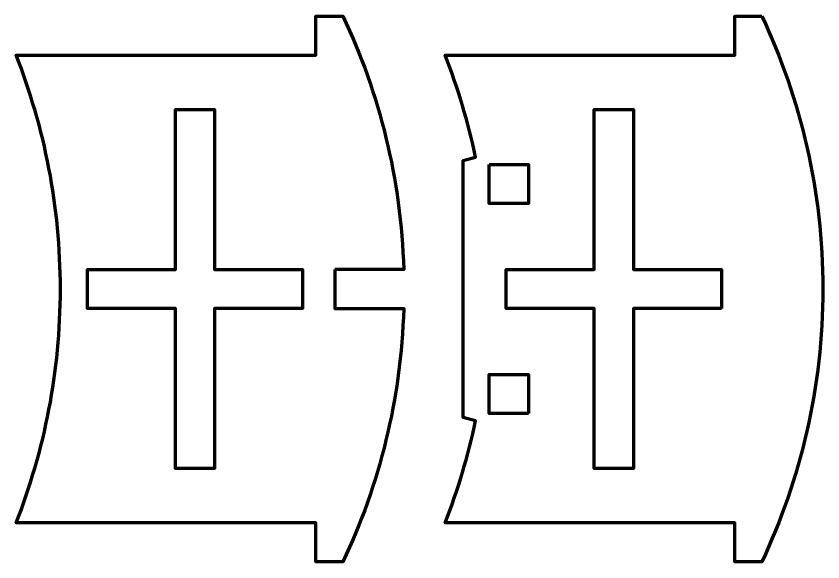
# Model space of a CAD drawing. Header units: inches. Extents: x 247 to 2765, y -1897 to -1110.
# Drawn here: x 911.7 to 973.5, y -1244.6 to -1202.8 of the extents above; entities that cross this region are included whole.
import ezdxf

# ---------------------------------------------------------------- set-up
doc = ezdxf.new("R2010")
doc.units = ezdxf.units.IN
doc.header["$MEASUREMENT"] = 0
doc.layers.add('Layer 1', color=7, linetype='Continuous')

msp = doc.modelspace()

# ---------------------------------------------------------------- linework, layer by layer
at = {"layer": 'Layer 1', "color": 18, "lineweight": 70, "true_color": 0x010101}
for points in [[(933.626, -1225.216), (926.884, -1225.216), (926.884, -1237.453), (923.885, -1237.453), (923.885, -1225.216), (917.142, -1225.216), (917.142, -1222.217), (923.885, -1222.217), (923.885, -1209.98), (926.884, -1209.98), (926.884, -1222.217), (933.627, -1222.217), (933.626, -1225.216), (933.626, -1225.216)], [(965.723, -1225.216), (958.981, -1225.216), (958.981, -1237.453), (955.981, -1237.453), (955.981, -1225.216), (949.239, -1225.216), (949.239, -1222.216), (955.981, -1222.216), (955.981, -1209.979), (958.981, -1209.979), (958.981, -1222.216), (965.723, -1222.216), (965.723, -1225.216)], [(947.941, -1214.178), (950.941, -1214.178), (950.941, -1217.178), (947.941, -1217.178), (947.941, -1214.178)], [(950.94, -1233.254), (947.94, -1233.254), (947.94, -1230.254), (950.94, -1230.254), (950.94, -1233.254)]]:
    msp.add_lwpolyline(points, dxfattribs=at)
for points in [[(936.117, -1222.216), (936.117, -1222.216), (941.384, -1222.216), (941.384, -1222.216), (941.174, -1215.292), (939.525, -1208.73), (936.722, -1202.82), (936.722, -1202.82), (934.653, -1202.82), (934.653, -1202.82), (934.653, -1202.82), (934.653, -1205.82), (934.653, -1205.82), (934.653, -1205.82), (911.684, -1205.82), (911.684, -1205.82), (913.873, -1211.361), (915.076, -1217.398), (915.076, -1223.716), (915.076, -1230.035), (913.873, -1236.072), (911.684, -1241.613), (911.684, -1241.613), (934.653, -1241.613), (934.653, -1241.613), (934.653, -1241.613), (934.653, -1244.613), (934.653, -1244.613), (934.653, -1244.613), (936.722, -1244.613), (936.722, -1244.613), (939.524, -1238.702), (941.174, -1232.14), (941.384, -1225.217), (941.384, -1225.217), (936.117, -1225.217), (936.117, -1225.217), (936.117, -1225.217), (936.117, -1222.216), (936.117, -1222.216)], [(968.815, -1202.819), (968.815, -1202.819), (966.747, -1202.819), (966.747, -1202.819), (966.747, -1202.819), (966.747, -1205.82), (966.747, -1205.82), (966.747, -1205.82), (944.548, -1205.82), (944.548, -1205.82), (945.539, -1208.325), (946.323, -1210.93), (946.891, -1213.618), (946.891, -1213.618), (945.941, -1213.885), (945.941, -1213.885), (945.941, -1213.885), (945.941, -1233.546), (945.941, -1233.546), (945.941, -1233.546), (946.891, -1233.813), (946.891, -1233.813), (946.324, -1236.501), (945.539, -1239.108), (944.549, -1241.612), (944.549, -1241.612), (966.747, -1241.612), (966.747, -1241.612), (966.747, -1241.612), (966.747, -1244.612), (966.747, -1244.612), (966.747, -1244.612), (968.816, -1244.612), (968.816, -1244.612), (971.819, -1238.276), (973.501, -1231.192), (973.501, -1223.715), (973.501, -1216.238), (971.819, -1209.155), (968.815, -1202.819)]]:
    msp.add_open_spline(points, degree=3, knots=[0, 0, 0, 0, 1, 1, 1, 2, 2, 2, 3, 3, 3, 4, 4, 4, 5, 5, 5, 6, 6, 6, 7, 7, 7, 8, 8, 8, 9, 9, 9, 10, 10, 10, 11, 11, 11, 12, 12, 12, 13, 13, 13, 13], dxfattribs=at)

doc.saveas('drawing.dxf')
